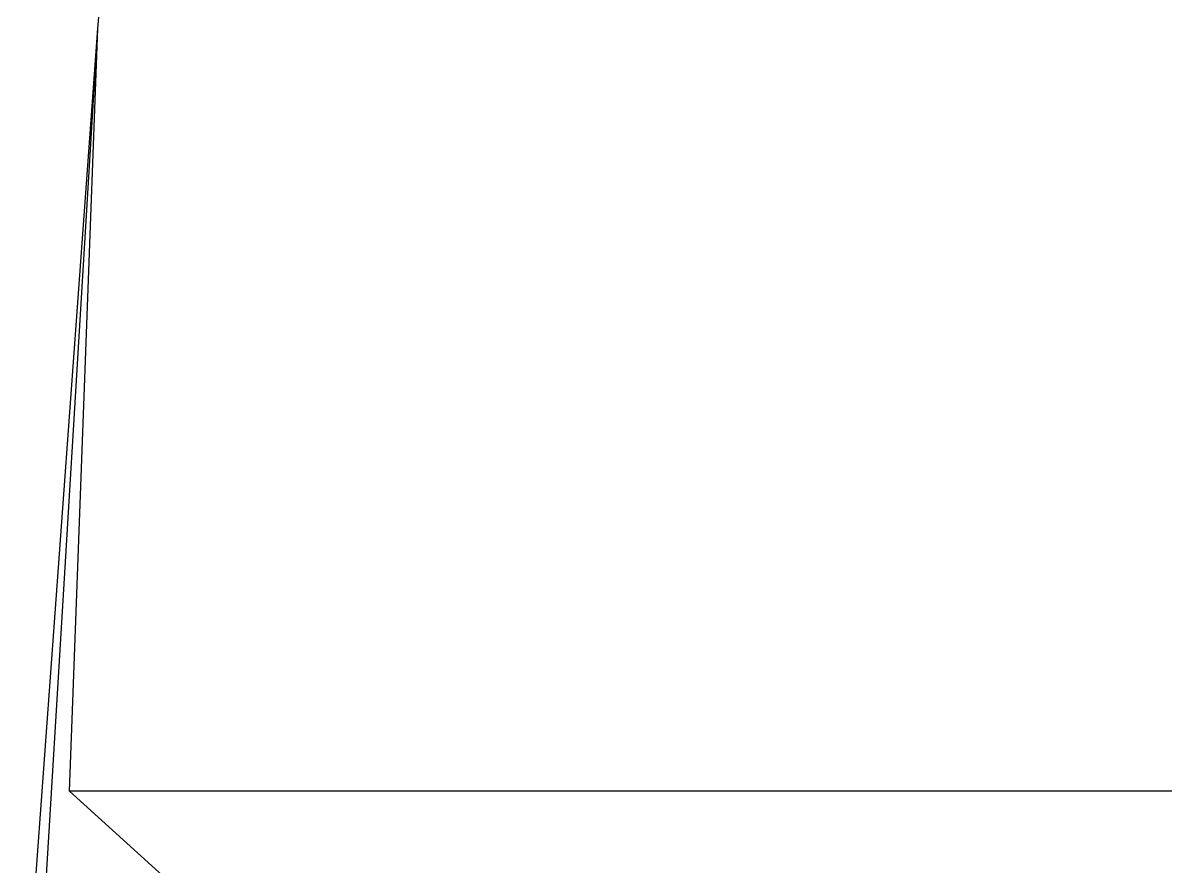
# Model space of a CAD drawing. Extents: x -24961 to 905641, y -154323 to 635957.
# Drawn here: x 396164.16 to 396182.39, y -143399.94 to -143386.48 of the extents above; entities that cross this region are included whole.
import ezdxf

# ---------------------------------------------------------------- set-up
doc = ezdxf.new("R2010")
doc.units = 0
doc.header["$LTSCALE"] = 1000
doc.header["$MEASUREMENT"] = 0

msp = doc.modelspace()

# ---------------------------------------------------------------- linework, layer by layer
for p, q in [((396165.357, -143386.573), (396165.37, -143386.395)), ((396164.159, -143402.924), (396165.357, -143386.573)), ((396164.362, -143403.004), (396165.357, -143386.573)), ((396164.901, -143398.748), (396165.357, -143386.573)), ((396193.556, -143398.748), (396164.901, -143398.748)), ((396170.359, -143403.679), (396164.901, -143398.748))]:
    msp.add_line(p, q)

doc.saveas('drawing.dxf')
